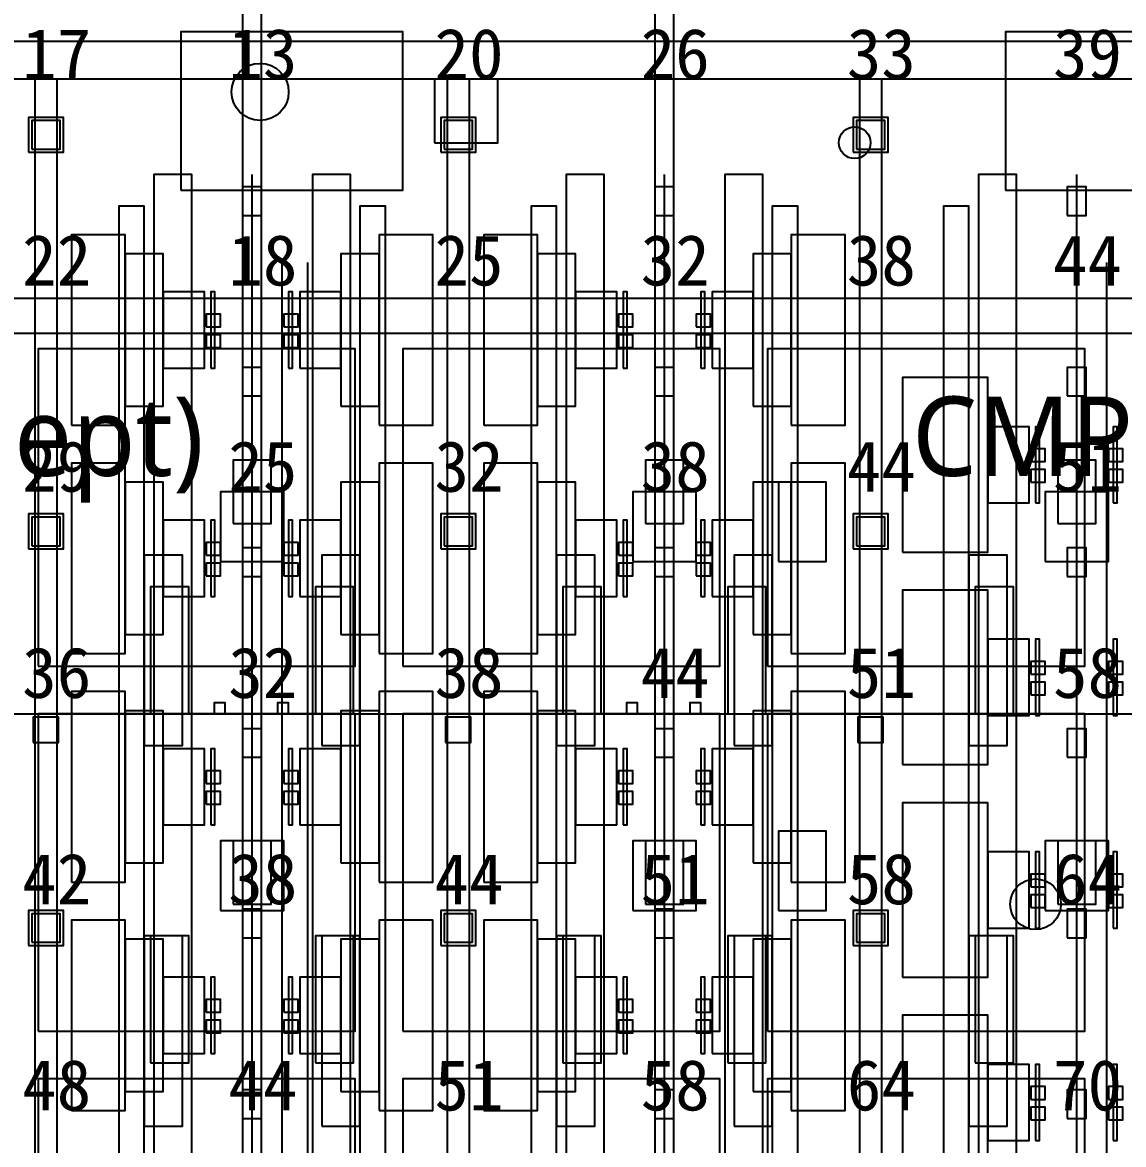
# Model space of a CAD drawing. Header units: metres. Extents: x -1640 to 1560, y -268 to 2338.
# Drawn here: x 171.01 to 205.72, y 1430.42 to 1465.79 of the extents above; entities that cross this region are included whole.
import ezdxf

# ---------------------------------------------------------------- set-up
doc = ezdxf.new("R2010")
doc.units = ezdxf.units.M
for name, color, linetype in [('1F_CHL', 4, 'Continuous'), ('1F_EHS_EXIT_DOOR_CONCEPT', 3, 'Continuous'), ('1F_EHS_EXTINGUISHER_HYDRANT_CABINET_CONCEPT', 1, 'Continuous'), ('1F_PUMP', 2, 'Continuous'), ('1F_SCR', 3, 'Continuous'), ('1F_STRUCT_COLUMN', 8, 'Continuous'), ('1F_ZONE', 3, 'Continuous'), ('2F_CSF_LATERAL_RACK_CONCEPT', 9, 'Continuous'), ('2F_EHS_EXIT_DOOR_CONCEPT', 3, 'Continuous'), ('2F_RFG', 5, 'Continuous'), ('2F_STRUCT_COLUMN', 8, 'Continuous'), ('2F_VMB', 6, 'Continuous'), ('2F_ZONE', 3, 'Continuous'), ('3F_CLEANROOM_OVERHEAD_PIPE_DUCT_CONCEPT', 9, 'Continuous'), ('3F_CMP', 5, 'Continuous'), ('3F_EHS_EGRESS_DIST_M', 2, 'Continuous'), ('3F_EHS_EXIT_DOOR_CONCEPT', 3, 'Continuous'), ('3F_EHS_SAFETY_SHOWER_EYEWASH_CONCEPT', 3, 'Continuous'), ('3F_ETCH', 2, 'Continuous'), ('3F_FOUP', 5, 'Continuous'), ('3F_OHT', 9, 'Continuous'), ('3F_OHTV', 1, 'Continuous'), ('3F_STRUCT_COLUMN', 8, 'Continuous'), ('3F_TBAR', 6, 'Continuous'), ('3F_TEXT', 7, 'Continuous'), ('3F_ZONE', 3, 'Continuous'), ('4F_FFU', 1, 'Continuous'), ('4F_STRUCT_PLENUM_TRUSS_CONCEPT', 9, 'Continuous'), ('4F_ZONE', 3, 'Continuous'), ('5F_CHL', 4, 'Continuous'), ('5F_EHS_EXIT_DOOR_CONCEPT', 3, 'Continuous'), ('5F_EHS_EXTINGUISHER_HYDRANT_CABINET_CONCEPT', 1, 'Continuous'), ('5F_PUMP', 2, 'Continuous'), ('5F_SCR', 3, 'Continuous'), ('5F_STRUCT_COLUMN', 8, 'Continuous'), ('5F_ZONE', 3, 'Continuous'), ('6F_CSF_LATERAL_RACK_CONCEPT', 9, 'Continuous'), ('6F_EHS_EXIT_DOOR_CONCEPT', 3, 'Continuous'), ('6F_RFG', 5, 'Continuous'), ('6F_STRUCT_COLUMN', 8, 'Continuous'), ('6F_VMB', 6, 'Continuous'), ('6F_ZONE', 3, 'Continuous'), ('7F_CLEANROOM_OVERHEAD_PIPE_DUCT_CONCEPT', 9, 'Continuous'), ('7F_CMP', 5, 'Continuous'), ('7F_EHS_EGRESS_DIST_M', 2, 'Continuous'), ('7F_EHS_EXIT_DOOR_CONCEPT', 3, 'Continuous'), ('7F_EHS_SAFETY_SHOWER_EYEWASH_CONCEPT', 3, 'Continuous'), ('7F_ETCH', 2, 'Continuous'), ('7F_FOUP', 5, 'Continuous'), ('7F_OHT', 9, 'Continuous'), ('7F_OHTV', 1, 'Continuous'), ('7F_STRUCT_COLUMN', 8, 'Continuous'), ('7F_TBAR', 6, 'Continuous'), ('7F_TEXT', 7, 'Continuous'), ('7F_ZONE', 3, 'Continuous'), ('8F_FFU', 1, 'Continuous'), ('8F_STRUCT_PLENUM_TRUSS_CONCEPT', 9, 'Continuous'), ('8F_ZONE', 3, 'Continuous'), ('EHS_GAS_SUPPLY', 3, 'Continuous'), ('EHS_PROCESS_EXHAUST', 1, 'Continuous'), ('EHS_TREATED_EXHAUST', 30, 'Continuous'), ('RF_RSC', 4, 'Continuous'), ('RF_STACK', 2, 'Continuous'), ('UTIL_EXH.VOC_CONCEPT', 6, 'Continuous'), ('UTIL_GAS.SPEC_CONCEPT', 3, 'Continuous'), ('UTIL_PCW.R_CONCEPT', 1, 'Continuous'), ('UTIL_PCW.S_CONCEPT', 6, 'Continuous'), ('UTIL_UPW.R_CONCEPT', 2, 'Continuous'), ('UTIL_UPW.S_CONCEPT', 1, 'Continuous')]:
    doc.layers.add(name, color=color, linetype=linetype)
doc.styles.add('KO', font='malgun.ttf')

msp = doc.modelspace()

# ---------------------------------------------------------------- linework, layer by layer
at = {"layer": '1F_CHL'}
for points in [[(194.85, 1448.8), (196.35, 1448.8), (196.35, 1451.3), (194.85, 1451.3)], [(194.85, 1437.8), (196.35, 1437.8), (196.35, 1440.3), (194.85, 1440.3)]]:
    msp.add_lwpolyline(points, close=True, dxfattribs=at)
at = {"layer": '1F_EHS_EXIT_DOOR_CONCEPT'}
msp.add_circle((178.5, 1463.6), 0.9, dxfattribs=at)
at = {"layer": '1F_EHS_EXTINGUISHER_HYDRANT_CABINET_CONCEPT'}
msp.add_circle((197.25, 1462), 0.5, dxfattribs=at)
at = {"layer": '1F_PUMP'}
for points in [[(175.05, 1444), (176.25, 1444), (176.25, 1448), (175.05, 1448)], [(180.25, 1444), (181.45, 1444), (181.45, 1448), (180.25, 1448)], [(188.05, 1444), (189.25, 1444), (189.25, 1448), (188.05, 1448)], [(193.25, 1444), (194.45, 1444), (194.45, 1448), (193.25, 1448)], [(201.05, 1444), (202.25, 1444), (202.25, 1448), (201.05, 1448)], [(175.05, 1433), (176.25, 1433), (176.25, 1437), (175.05, 1437)], [(180.25, 1433), (181.45, 1433), (181.45, 1437), (180.25, 1437)], [(188.05, 1433), (189.25, 1433), (189.25, 1437), (188.05, 1437)], [(193.25, 1433), (194.45, 1433), (194.45, 1437), (193.25, 1437)], [(201.05, 1433), (202.25, 1433), (202.25, 1437), (201.05, 1437)]]:
    msp.add_lwpolyline(points, close=True, dxfattribs=at)
at = {"layer": '1F_SCR'}
for points in [[(177.25, 1448.8), (179.25, 1448.8), (179.25, 1451), (177.25, 1451)], [(190.25, 1448.8), (192.25, 1448.8), (192.25, 1451), (190.25, 1451)], [(203.25, 1448.8), (205.25, 1448.8), (205.25, 1451), (203.25, 1451)], [(177.25, 1437.8), (179.25, 1437.8), (179.25, 1440), (177.25, 1440)], [(190.25, 1437.8), (192.25, 1437.8), (192.25, 1440), (190.25, 1440)], [(203.25, 1437.8), (205.25, 1437.8), (205.25, 1440), (203.25, 1440)]]:
    msp.add_lwpolyline(points, close=True, dxfattribs=at)
at = {"layer": '1F_STRUCT_COLUMN'}
for points in [[(171.2, 1461.7), (172.3, 1461.7), (172.3, 1462.8), (171.2, 1462.8)], [(184.2, 1461.7), (185.3, 1461.7), (185.3, 1462.8), (184.2, 1462.8)], [(197.2, 1461.7), (198.3, 1461.7), (198.3, 1462.8), (197.2, 1462.8)], [(171.2, 1449.2), (172.3, 1449.2), (172.3, 1450.3), (171.2, 1450.3)], [(184.2, 1449.2), (185.3, 1449.2), (185.3, 1450.3), (184.2, 1450.3)], [(197.2, 1449.2), (198.3, 1449.2), (198.3, 1450.3), (197.2, 1450.3)], [(171.2, 1436.7), (172.3, 1436.7), (172.3, 1437.8), (171.2, 1437.8)], [(184.2, 1436.7), (185.3, 1436.7), (185.3, 1437.8), (184.2, 1437.8)], [(197.2, 1436.7), (198.3, 1436.7), (198.3, 1437.8), (197.2, 1437.8)]]:
    msp.add_lwpolyline(points, close=True, dxfattribs=at)
at = {"layer": '1F_ZONE'}
msp.add_lwpolyline([(20.5, 1306), (297, 1306), (297, 1464), (20.5, 1464)], close=True, dxfattribs=at)
at = {"layer": '2F_CSF_LATERAL_RACK_CONCEPT'}
for points in [[(174.05, 1310), (174.85, 1310), (174.85, 1460), (174.05, 1460)], [(181.65, 1310), (182.45, 1310), (182.45, 1460), (181.65, 1460)], [(187.05, 1310), (187.85, 1310), (187.85, 1460), (187.05, 1460)], [(194.65, 1310), (195.45, 1310), (195.45, 1460), (194.65, 1460)], [(200.05, 1310), (200.85, 1310), (200.85, 1460), (200.05, 1460)]]:
    msp.add_lwpolyline(points, close=True, dxfattribs=at)
at = {"layer": '2F_EHS_EXIT_DOOR_CONCEPT'}
msp.add_circle((178.5, 1463.6), 0.9, dxfattribs=at)
at = {"layer": '2F_RFG'}
for points in [[(174.85, 1443), (176.05, 1443), (176.05, 1449), (174.85, 1449)], [(180.45, 1443), (181.65, 1443), (181.65, 1449), (180.45, 1449)], [(187.85, 1443), (189.05, 1443), (189.05, 1449), (187.85, 1449)], [(193.45, 1443), (194.65, 1443), (194.65, 1449), (193.45, 1449)], [(200.85, 1443), (202.05, 1443), (202.05, 1449), (200.85, 1449)], [(174.85, 1431), (176.05, 1431), (176.05, 1437), (174.85, 1437)], [(180.45, 1431), (181.65, 1431), (181.65, 1437), (180.45, 1437)], [(187.85, 1431), (189.05, 1431), (189.05, 1437), (187.85, 1437)], [(193.45, 1431), (194.65, 1431), (194.65, 1437), (193.45, 1437)], [(200.85, 1431), (202.05, 1431), (202.05, 1437), (200.85, 1437)]]:
    msp.add_lwpolyline(points, close=True, dxfattribs=at)
at = {"layer": '2F_STRUCT_COLUMN'}
for points in [[(171.3, 1461.8), (172.2, 1461.8), (172.2, 1462.7), (171.3, 1462.7)], [(184.3, 1461.8), (185.2, 1461.8), (185.2, 1462.7), (184.3, 1462.7)], [(197.3, 1461.8), (198.2, 1461.8), (198.2, 1462.7), (197.3, 1462.7)], [(171.3, 1449.3), (172.2, 1449.3), (172.2, 1450.2), (171.3, 1450.2)], [(184.3, 1449.3), (185.2, 1449.3), (185.2, 1450.2), (184.3, 1450.2)], [(197.3, 1449.3), (198.2, 1449.3), (198.2, 1450.2), (197.3, 1450.2)], [(171.3, 1436.8), (172.2, 1436.8), (172.2, 1437.7), (171.3, 1437.7)], [(184.3, 1436.8), (185.2, 1436.8), (185.2, 1437.7), (184.3, 1437.7)], [(197.3, 1436.8), (198.2, 1436.8), (198.2, 1437.7), (197.3, 1437.7)]]:
    msp.add_lwpolyline(points, close=True, dxfattribs=at)
at = {"layer": '2F_VMB'}
for points in [[(177.65, 1450), (178.85, 1450), (178.85, 1452), (177.65, 1452)], [(190.65, 1450), (191.85, 1450), (191.85, 1452), (190.65, 1452)], [(203.65, 1450), (204.85, 1450), (204.85, 1452), (203.65, 1452)], [(177.65, 1438), (178.85, 1438), (178.85, 1440), (177.65, 1440)], [(190.65, 1438), (191.85, 1438), (191.85, 1440), (190.65, 1440)], [(203.65, 1438), (204.85, 1438), (204.85, 1440), (203.65, 1440)]]:
    msp.add_lwpolyline(points, close=True, dxfattribs=at)
at = {"layer": '2F_ZONE'}
msp.add_lwpolyline([(20.5, 1306), (297, 1306), (297, 1464), (20.5, 1464)], close=True, dxfattribs=at)
at = {"layer": '3F_CLEANROOM_OVERHEAD_PIPE_DUCT_CONCEPT'}
for points in [[(175.15, 1309), (176.35, 1309), (176.35, 1461), (175.15, 1461)], [(180.15, 1309), (181.35, 1309), (181.35, 1461), (180.15, 1461)], [(188.15, 1309), (189.35, 1309), (189.35, 1461), (188.15, 1461)], [(193.15, 1309), (194.35, 1309), (194.35, 1461), (193.15, 1461)], [(201.15, 1309), (202.35, 1309), (202.35, 1461), (201.15, 1461)]]:
    msp.add_lwpolyline(points, close=True, dxfattribs=at)
at = {"layer": '3F_CMP'}
for points in [[(198.75, 1449.1), (201.45, 1449.1), (201.45, 1454.6), (198.75, 1454.6)], [(201.45, 1450.65), (202.75, 1450.65), (202.75, 1453.05), (201.45, 1453.05)], [(198.75, 1442.4), (201.45, 1442.4), (201.45, 1447.9), (198.75, 1447.9)], [(201.45, 1443.95), (202.75, 1443.95), (202.75, 1446.35), (201.45, 1446.35)], [(198.75, 1435.7), (201.45, 1435.7), (201.45, 1441.2), (198.75, 1441.2)], [(201.45, 1437.25), (202.75, 1437.25), (202.75, 1439.65), (201.45, 1439.65)], [(198.75, 1429), (201.45, 1429), (201.45, 1434.5), (198.75, 1434.5)], [(201.45, 1430.55), (202.75, 1430.55), (202.75, 1432.95), (201.45, 1432.95)]]:
    msp.add_lwpolyline(points, close=True, dxfattribs=at)
at = {"layer": '3F_EHS_EXIT_DOOR_CONCEPT'}
msp.add_circle((178.5, 1463.6), 0.9, dxfattribs=at)
at = {"layer": '3F_EHS_SAFETY_SHOWER_EYEWASH_CONCEPT'}
msp.add_circle((202.95, 1438), 0.8, dxfattribs=at)
at = {"layer": '3F_ETCH'}
for points in [[(172.55, 1453.1), (174.25, 1453.1), (174.25, 1459.1), (172.55, 1459.1)], [(182.25, 1453.1), (183.95, 1453.1), (183.95, 1459.1), (182.25, 1459.1)], [(185.55, 1453.1), (187.25, 1453.1), (187.25, 1459.1), (185.55, 1459.1)], [(195.25, 1453.1), (196.95, 1453.1), (196.95, 1459.1), (195.25, 1459.1)], [(174.25, 1453.7), (175.45, 1453.7), (175.45, 1458.5), (174.25, 1458.5)], [(181.05, 1453.7), (182.25, 1453.7), (182.25, 1458.5), (181.05, 1458.5)], [(187.25, 1453.7), (188.45, 1453.7), (188.45, 1458.5), (187.25, 1458.5)], [(194.05, 1453.7), (195.25, 1453.7), (195.25, 1458.5), (194.05, 1458.5)], [(175.45, 1454.9), (176.75, 1454.9), (176.75, 1457.3), (175.45, 1457.3)], [(179.75, 1454.9), (181.05, 1454.9), (181.05, 1457.3), (179.75, 1457.3)], [(188.45, 1454.9), (189.75, 1454.9), (189.75, 1457.3), (188.45, 1457.3)], [(192.75, 1454.9), (194.05, 1454.9), (194.05, 1457.3), (192.75, 1457.3)], [(172.55, 1445.9), (174.25, 1445.9), (174.25, 1451.9), (172.55, 1451.9)], [(182.25, 1445.9), (183.95, 1445.9), (183.95, 1451.9), (182.25, 1451.9)], [(185.55, 1445.9), (187.25, 1445.9), (187.25, 1451.9), (185.55, 1451.9)], [(195.25, 1445.9), (196.95, 1445.9), (196.95, 1451.9), (195.25, 1451.9)], [(174.25, 1446.5), (175.45, 1446.5), (175.45, 1451.3), (174.25, 1451.3)], [(181.05, 1446.5), (182.25, 1446.5), (182.25, 1451.3), (181.05, 1451.3)], [(187.25, 1446.5), (188.45, 1446.5), (188.45, 1451.3), (187.25, 1451.3)], [(194.05, 1446.5), (195.25, 1446.5), (195.25, 1451.3), (194.05, 1451.3)], [(175.45, 1447.7), (176.75, 1447.7), (176.75, 1450.1), (175.45, 1450.1)], [(179.75, 1447.7), (181.05, 1447.7), (181.05, 1450.1), (179.75, 1450.1)], [(188.45, 1447.7), (189.75, 1447.7), (189.75, 1450.1), (188.45, 1450.1)], [(192.75, 1447.7), (194.05, 1447.7), (194.05, 1450.1), (192.75, 1450.1)], [(172.55, 1438.7), (174.25, 1438.7), (174.25, 1444.7), (172.55, 1444.7)], [(182.25, 1438.7), (183.95, 1438.7), (183.95, 1444.7), (182.25, 1444.7)], [(185.55, 1438.7), (187.25, 1438.7), (187.25, 1444.7), (185.55, 1444.7)], [(195.25, 1438.7), (196.95, 1438.7), (196.95, 1444.7), (195.25, 1444.7)], [(174.25, 1439.3), (175.45, 1439.3), (175.45, 1444.1), (174.25, 1444.1)], [(181.05, 1439.3), (182.25, 1439.3), (182.25, 1444.1), (181.05, 1444.1)], [(187.25, 1439.3), (188.45, 1439.3), (188.45, 1444.1), (187.25, 1444.1)], [(194.05, 1439.3), (195.25, 1439.3), (195.25, 1444.1), (194.05, 1444.1)], [(175.45, 1440.5), (176.75, 1440.5), (176.75, 1442.9), (175.45, 1442.9)], [(179.75, 1440.5), (181.05, 1440.5), (181.05, 1442.9), (179.75, 1442.9)], [(188.45, 1440.5), (189.75, 1440.5), (189.75, 1442.9), (188.45, 1442.9)], [(192.75, 1440.5), (194.05, 1440.5), (194.05, 1442.9), (192.75, 1442.9)], [(172.55, 1431.5), (174.25, 1431.5), (174.25, 1437.5), (172.55, 1437.5)], [(182.25, 1431.5), (183.95, 1431.5), (183.95, 1437.5), (182.25, 1437.5)], [(185.55, 1431.5), (187.25, 1431.5), (187.25, 1437.5), (185.55, 1437.5)], [(195.25, 1431.5), (196.95, 1431.5), (196.95, 1437.5), (195.25, 1437.5)], [(174.25, 1432.1), (175.45, 1432.1), (175.45, 1436.9), (174.25, 1436.9)], [(181.05, 1432.1), (182.25, 1432.1), (182.25, 1436.9), (181.05, 1436.9)], [(187.25, 1432.1), (188.45, 1432.1), (188.45, 1436.9), (187.25, 1436.9)], [(194.05, 1432.1), (195.25, 1432.1), (195.25, 1436.9), (194.05, 1436.9)], [(175.45, 1433.3), (176.75, 1433.3), (176.75, 1435.7), (175.45, 1435.7)], [(179.75, 1433.3), (181.05, 1433.3), (181.05, 1435.7), (179.75, 1435.7)], [(188.45, 1433.3), (189.75, 1433.3), (189.75, 1435.7), (188.45, 1435.7)], [(192.75, 1433.3), (194.05, 1433.3), (194.05, 1435.7), (192.75, 1435.7)]]:
    msp.add_lwpolyline(points, close=True, dxfattribs=at)
at = {"layer": '3F_FOUP'}
for points in [[(176.8, 1456.2), (177.25, 1456.2), (177.25, 1456.6), (176.8, 1456.6)], [(179.25, 1456.2), (179.7, 1456.2), (179.7, 1456.6), (179.25, 1456.6)], [(189.8, 1456.2), (190.25, 1456.2), (190.25, 1456.6), (189.8, 1456.6)], [(192.25, 1456.2), (192.7, 1456.2), (192.7, 1456.6), (192.25, 1456.6)], [(176.8, 1455.55), (177.25, 1455.55), (177.25, 1455.95), (176.8, 1455.95)], [(179.25, 1455.55), (179.7, 1455.55), (179.7, 1455.95), (179.25, 1455.95)], [(189.8, 1455.55), (190.25, 1455.55), (190.25, 1455.95), (189.8, 1455.95)], [(192.25, 1455.55), (192.7, 1455.55), (192.7, 1455.95), (192.25, 1455.95)], [(202.8, 1451.95), (203.25, 1451.95), (203.25, 1452.35), (202.8, 1452.35)], [(205.25, 1451.95), (205.7, 1451.95), (205.7, 1452.35), (205.25, 1452.35)], [(202.8, 1451.3), (203.25, 1451.3), (203.25, 1451.7), (202.8, 1451.7)], [(205.25, 1451.3), (205.7, 1451.3), (205.7, 1451.7), (205.25, 1451.7)], [(176.8, 1449), (177.25, 1449), (177.25, 1449.4), (176.8, 1449.4)], [(179.25, 1449), (179.7, 1449), (179.7, 1449.4), (179.25, 1449.4)], [(189.8, 1449), (190.25, 1449), (190.25, 1449.4), (189.8, 1449.4)], [(192.25, 1449), (192.7, 1449), (192.7, 1449.4), (192.25, 1449.4)], [(176.8, 1448.35), (177.25, 1448.35), (177.25, 1448.75), (176.8, 1448.75)], [(179.25, 1448.35), (179.7, 1448.35), (179.7, 1448.75), (179.25, 1448.75)], [(189.8, 1448.35), (190.25, 1448.35), (190.25, 1448.75), (189.8, 1448.75)], [(192.25, 1448.35), (192.7, 1448.35), (192.7, 1448.75), (192.25, 1448.75)], [(202.8, 1445.25), (203.25, 1445.25), (203.25, 1445.65), (202.8, 1445.65)], [(205.25, 1445.25), (205.7, 1445.25), (205.7, 1445.65), (205.25, 1445.65)], [(202.8, 1444.6), (203.25, 1444.6), (203.25, 1445), (202.8, 1445)], [(205.25, 1444.6), (205.7, 1444.6), (205.7, 1445), (205.25, 1445)], [(176.8, 1441.8), (177.25, 1441.8), (177.25, 1442.2), (176.8, 1442.2)], [(179.25, 1441.8), (179.7, 1441.8), (179.7, 1442.2), (179.25, 1442.2)], [(189.8, 1441.8), (190.25, 1441.8), (190.25, 1442.2), (189.8, 1442.2)], [(192.25, 1441.8), (192.7, 1441.8), (192.7, 1442.2), (192.25, 1442.2)], [(176.8, 1441.15), (177.25, 1441.15), (177.25, 1441.55), (176.8, 1441.55)], [(179.25, 1441.15), (179.7, 1441.15), (179.7, 1441.55), (179.25, 1441.55)], [(189.8, 1441.15), (190.25, 1441.15), (190.25, 1441.55), (189.8, 1441.55)], [(192.25, 1441.15), (192.7, 1441.15), (192.7, 1441.55), (192.25, 1441.55)], [(202.8, 1438.55), (203.25, 1438.55), (203.25, 1438.95), (202.8, 1438.95)], [(205.25, 1438.55), (205.7, 1438.55), (205.7, 1438.95), (205.25, 1438.95)], [(202.8, 1437.9), (203.25, 1437.9), (203.25, 1438.3), (202.8, 1438.3)], [(205.25, 1437.9), (205.7, 1437.9), (205.7, 1438.3), (205.25, 1438.3)], [(176.8, 1434.6), (177.25, 1434.6), (177.25, 1435), (176.8, 1435)], [(179.25, 1434.6), (179.7, 1434.6), (179.7, 1435), (179.25, 1435)], [(189.8, 1434.6), (190.25, 1434.6), (190.25, 1435), (189.8, 1435)], [(192.25, 1434.6), (192.7, 1434.6), (192.7, 1435), (192.25, 1435)], [(176.8, 1433.95), (177.25, 1433.95), (177.25, 1434.35), (176.8, 1434.35)], [(179.25, 1433.95), (179.7, 1433.95), (179.7, 1434.35), (179.25, 1434.35)], [(189.8, 1433.95), (190.25, 1433.95), (190.25, 1434.35), (189.8, 1434.35)], [(192.25, 1433.95), (192.7, 1433.95), (192.7, 1434.35), (192.25, 1434.35)], [(202.8, 1431.85), (203.25, 1431.85), (203.25, 1432.25), (202.8, 1432.25)], [(205.25, 1431.85), (205.7, 1431.85), (205.7, 1432.25), (205.25, 1432.25)], [(202.8, 1431.2), (203.25, 1431.2), (203.25, 1431.6), (202.8, 1431.6)], [(205.25, 1431.2), (205.7, 1431.2), (205.7, 1431.6), (205.25, 1431.6)]]:
    msp.add_lwpolyline(points, close=True, dxfattribs=at)
at = {"layer": '3F_OHT'}
for p, q in [((178.25, 1389), (178.25, 1461)), ((191.25, 1389), (191.25, 1461)), ((204.25, 1389), (204.25, 1461))]:
    msp.add_line(p, q, dxfattribs=at)
at = {"layer": '3F_OHTV'}
for points in [[(177.95, 1459.71), (178.55, 1459.71), (178.55, 1460.61), (177.95, 1460.61)], [(190.95, 1459.71), (191.55, 1459.71), (191.55, 1460.61), (190.95, 1460.61)], [(203.95, 1459.71), (204.55, 1459.71), (204.55, 1460.61), (203.95, 1460.61)], [(177.95, 1454.02), (178.55, 1454.02), (178.55, 1454.92), (177.95, 1454.92)], [(190.95, 1454.02), (191.55, 1454.02), (191.55, 1454.92), (190.95, 1454.92)], [(203.95, 1454.02), (204.55, 1454.02), (204.55, 1454.92), (203.95, 1454.92)], [(177.95, 1448.33), (178.55, 1448.33), (178.55, 1449.23), (177.95, 1449.23)], [(190.95, 1448.33), (191.55, 1448.33), (191.55, 1449.23), (190.95, 1449.23)], [(203.95, 1448.33), (204.55, 1448.33), (204.55, 1449.23), (203.95, 1449.23)], [(177.95, 1442.63), (178.55, 1442.63), (178.55, 1443.53), (177.95, 1443.53)], [(190.95, 1442.63), (191.55, 1442.63), (191.55, 1443.53), (190.95, 1443.53)], [(203.95, 1442.63), (204.55, 1442.63), (204.55, 1443.53), (203.95, 1443.53)], [(177.95, 1436.94), (178.55, 1436.94), (178.55, 1437.84), (177.95, 1437.84)], [(190.95, 1436.94), (191.55, 1436.94), (191.55, 1437.84), (190.95, 1437.84)], [(203.95, 1436.94), (204.55, 1436.94), (204.55, 1437.84), (203.95, 1437.84)], [(177.95, 1431.25), (178.55, 1431.25), (178.55, 1432.15), (177.95, 1432.15)], [(190.95, 1431.25), (191.55, 1431.25), (191.55, 1432.15), (190.95, 1432.15)], [(203.95, 1431.25), (204.55, 1431.25), (204.55, 1432.15), (203.95, 1432.15)]]:
    msp.add_lwpolyline(points, close=True, dxfattribs=at)
at = {"layer": '3F_STRUCT_COLUMN'}
for points in [[(171.35, 1443.1), (172.15, 1443.1), (172.15, 1443.9), (171.35, 1443.9)], [(184.35, 1443.1), (185.15, 1443.1), (185.15, 1443.9), (184.35, 1443.9)], [(197.35, 1443.1), (198.15, 1443.1), (198.15, 1443.9), (197.35, 1443.9)]]:
    msp.add_lwpolyline(points, close=True, dxfattribs=at)
at = {"layer": '3F_TBAR'}
for points in [[(176.95, 1454.9), (177.07, 1454.9), (177.07, 1457.3), (176.95, 1457.3)], [(179.4, 1454.9), (179.52, 1454.9), (179.52, 1457.3), (179.4, 1457.3)], [(189.95, 1454.9), (190.07, 1454.9), (190.07, 1457.3), (189.95, 1457.3)], [(192.4, 1454.9), (192.52, 1454.9), (192.52, 1457.3), (192.4, 1457.3)], [(202.95, 1450.65), (203.07, 1450.65), (203.07, 1453.05), (202.95, 1453.05)], [(205.4, 1450.65), (205.52, 1450.65), (205.52, 1453.05), (205.4, 1453.05)], [(176.95, 1447.7), (177.07, 1447.7), (177.07, 1450.1), (176.95, 1450.1)], [(179.4, 1447.7), (179.52, 1447.7), (179.52, 1450.1), (179.4, 1450.1)], [(189.95, 1447.7), (190.07, 1447.7), (190.07, 1450.1), (189.95, 1450.1)], [(192.4, 1447.7), (192.52, 1447.7), (192.52, 1450.1), (192.4, 1450.1)], [(202.95, 1443.95), (203.07, 1443.95), (203.07, 1446.35), (202.95, 1446.35)], [(205.4, 1443.95), (205.52, 1443.95), (205.52, 1446.35), (205.4, 1446.35)], [(176.95, 1440.5), (177.07, 1440.5), (177.07, 1442.9), (176.95, 1442.9)], [(179.4, 1440.5), (179.52, 1440.5), (179.52, 1442.9), (179.4, 1442.9)], [(189.95, 1440.5), (190.07, 1440.5), (190.07, 1442.9), (189.95, 1442.9)], [(192.4, 1440.5), (192.52, 1440.5), (192.52, 1442.9), (192.4, 1442.9)], [(202.95, 1437.25), (203.07, 1437.25), (203.07, 1439.65), (202.95, 1439.65)], [(205.4, 1437.25), (205.52, 1437.25), (205.52, 1439.65), (205.4, 1439.65)], [(176.95, 1433.3), (177.07, 1433.3), (177.07, 1435.7), (176.95, 1435.7)], [(179.4, 1433.3), (179.52, 1433.3), (179.52, 1435.7), (179.4, 1435.7)], [(189.95, 1433.3), (190.07, 1433.3), (190.07, 1435.7), (189.95, 1435.7)], [(192.4, 1433.3), (192.52, 1433.3), (192.52, 1435.7), (192.4, 1435.7)], [(202.95, 1430.55), (203.07, 1430.55), (203.07, 1432.95), (202.95, 1432.95)], [(205.4, 1430.55), (205.52, 1430.55), (205.52, 1432.95), (205.4, 1432.95)]]:
    msp.add_lwpolyline(points, close=True, dxfattribs=at)
at = {"layer": '3F_ZONE'}
msp.add_lwpolyline([(20.5, 1306), (297, 1306), (297, 1464), (20.5, 1464)], close=True, dxfattribs=at)
at = {"layer": '4F_FFU'}
for points in [[(171.5, 1445.5), (181.5, 1445.5), (181.5, 1455.5), (171.5, 1455.5)], [(183, 1445.5), (193, 1445.5), (193, 1455.5), (183, 1455.5)], [(194.5, 1445.5), (204.5, 1445.5), (204.5, 1455.5), (194.5, 1455.5)], [(171.5, 1434), (181.5, 1434), (181.5, 1444), (171.5, 1444)], [(183, 1434), (193, 1434), (193, 1444), (183, 1444)], [(194.5, 1434), (204.5, 1434), (204.5, 1444), (194.5, 1444)], [(171.5, 1422.5), (181.5, 1422.5), (181.5, 1432.5), (171.5, 1432.5)], [(183, 1422.5), (193, 1422.5), (193, 1432.5), (183, 1432.5)], [(194.5, 1422.5), (204.5, 1422.5), (204.5, 1432.5), (194.5, 1432.5)]]:
    msp.add_lwpolyline(points, close=True, dxfattribs=at)
at = {"layer": '4F_STRUCT_PLENUM_TRUSS_CONCEPT'}
for points in [[(171.4, 1306), (172.1, 1306), (172.1, 1464), (171.4, 1464)], [(184.4, 1306), (185.1, 1306), (185.1, 1464), (184.4, 1464)], [(197.4, 1306), (198.1, 1306), (198.1, 1464), (197.4, 1464)]]:
    msp.add_lwpolyline(points, close=True, dxfattribs=at)
at = {"layer": '4F_ZONE'}
msp.add_lwpolyline([(20.5, 1306), (297, 1306), (297, 1464), (20.5, 1464)], close=True, dxfattribs=at)
at = {"layer": '5F_CHL'}
for points in [[(194.85, 1448.8), (196.35, 1448.8), (196.35, 1451.3), (194.85, 1451.3)], [(194.85, 1437.8), (196.35, 1437.8), (196.35, 1440.3), (194.85, 1440.3)]]:
    msp.add_lwpolyline(points, close=True, dxfattribs=at)
at = {"layer": '5F_EHS_EXIT_DOOR_CONCEPT'}
msp.add_circle((178.5, 1463.6), 0.9, dxfattribs=at)
at = {"layer": '5F_EHS_EXTINGUISHER_HYDRANT_CABINET_CONCEPT'}
msp.add_circle((197.25, 1462), 0.5, dxfattribs=at)
at = {"layer": '5F_PUMP'}
for points in [[(175.05, 1444), (176.25, 1444), (176.25, 1448), (175.05, 1448)], [(180.25, 1444), (181.45, 1444), (181.45, 1448), (180.25, 1448)], [(188.05, 1444), (189.25, 1444), (189.25, 1448), (188.05, 1448)], [(193.25, 1444), (194.45, 1444), (194.45, 1448), (193.25, 1448)], [(201.05, 1444), (202.25, 1444), (202.25, 1448), (201.05, 1448)], [(175.05, 1433), (176.25, 1433), (176.25, 1437), (175.05, 1437)], [(180.25, 1433), (181.45, 1433), (181.45, 1437), (180.25, 1437)], [(188.05, 1433), (189.25, 1433), (189.25, 1437), (188.05, 1437)], [(193.25, 1433), (194.45, 1433), (194.45, 1437), (193.25, 1437)], [(201.05, 1433), (202.25, 1433), (202.25, 1437), (201.05, 1437)]]:
    msp.add_lwpolyline(points, close=True, dxfattribs=at)
at = {"layer": '5F_SCR'}
for points in [[(177.25, 1448.8), (179.25, 1448.8), (179.25, 1451), (177.25, 1451)], [(190.25, 1448.8), (192.25, 1448.8), (192.25, 1451), (190.25, 1451)], [(203.25, 1448.8), (205.25, 1448.8), (205.25, 1451), (203.25, 1451)], [(177.25, 1437.8), (179.25, 1437.8), (179.25, 1440), (177.25, 1440)], [(190.25, 1437.8), (192.25, 1437.8), (192.25, 1440), (190.25, 1440)], [(203.25, 1437.8), (205.25, 1437.8), (205.25, 1440), (203.25, 1440)]]:
    msp.add_lwpolyline(points, close=True, dxfattribs=at)
at = {"layer": '5F_STRUCT_COLUMN'}
for points in [[(171.2, 1461.7), (172.3, 1461.7), (172.3, 1462.8), (171.2, 1462.8)], [(184.2, 1461.7), (185.3, 1461.7), (185.3, 1462.8), (184.2, 1462.8)], [(197.2, 1461.7), (198.3, 1461.7), (198.3, 1462.8), (197.2, 1462.8)], [(171.2, 1449.2), (172.3, 1449.2), (172.3, 1450.3), (171.2, 1450.3)], [(184.2, 1449.2), (185.3, 1449.2), (185.3, 1450.3), (184.2, 1450.3)], [(197.2, 1449.2), (198.3, 1449.2), (198.3, 1450.3), (197.2, 1450.3)], [(171.2, 1436.7), (172.3, 1436.7), (172.3, 1437.8), (171.2, 1437.8)], [(184.2, 1436.7), (185.3, 1436.7), (185.3, 1437.8), (184.2, 1437.8)], [(197.2, 1436.7), (198.3, 1436.7), (198.3, 1437.8), (197.2, 1437.8)]]:
    msp.add_lwpolyline(points, close=True, dxfattribs=at)
at = {"layer": '5F_ZONE'}
msp.add_lwpolyline([(20.5, 1306), (297, 1306), (297, 1464), (20.5, 1464)], close=True, dxfattribs=at)
at = {"layer": '6F_CSF_LATERAL_RACK_CONCEPT'}
for points in [[(174.05, 1310), (174.85, 1310), (174.85, 1460), (174.05, 1460)], [(181.65, 1310), (182.45, 1310), (182.45, 1460), (181.65, 1460)], [(187.05, 1310), (187.85, 1310), (187.85, 1460), (187.05, 1460)], [(194.65, 1310), (195.45, 1310), (195.45, 1460), (194.65, 1460)], [(200.05, 1310), (200.85, 1310), (200.85, 1460), (200.05, 1460)]]:
    msp.add_lwpolyline(points, close=True, dxfattribs=at)
at = {"layer": '6F_EHS_EXIT_DOOR_CONCEPT'}
msp.add_circle((178.5, 1463.6), 0.9, dxfattribs=at)
at = {"layer": '6F_RFG'}
for points in [[(174.85, 1443), (176.05, 1443), (176.05, 1449), (174.85, 1449)], [(180.45, 1443), (181.65, 1443), (181.65, 1449), (180.45, 1449)], [(187.85, 1443), (189.05, 1443), (189.05, 1449), (187.85, 1449)], [(193.45, 1443), (194.65, 1443), (194.65, 1449), (193.45, 1449)], [(200.85, 1443), (202.05, 1443), (202.05, 1449), (200.85, 1449)], [(174.85, 1431), (176.05, 1431), (176.05, 1437), (174.85, 1437)], [(180.45, 1431), (181.65, 1431), (181.65, 1437), (180.45, 1437)], [(187.85, 1431), (189.05, 1431), (189.05, 1437), (187.85, 1437)], [(193.45, 1431), (194.65, 1431), (194.65, 1437), (193.45, 1437)], [(200.85, 1431), (202.05, 1431), (202.05, 1437), (200.85, 1437)]]:
    msp.add_lwpolyline(points, close=True, dxfattribs=at)
at = {"layer": '6F_STRUCT_COLUMN'}
for points in [[(171.3, 1461.8), (172.2, 1461.8), (172.2, 1462.7), (171.3, 1462.7)], [(184.3, 1461.8), (185.2, 1461.8), (185.2, 1462.7), (184.3, 1462.7)], [(197.3, 1461.8), (198.2, 1461.8), (198.2, 1462.7), (197.3, 1462.7)], [(171.3, 1449.3), (172.2, 1449.3), (172.2, 1450.2), (171.3, 1450.2)], [(184.3, 1449.3), (185.2, 1449.3), (185.2, 1450.2), (184.3, 1450.2)], [(197.3, 1449.3), (198.2, 1449.3), (198.2, 1450.2), (197.3, 1450.2)], [(171.3, 1436.8), (172.2, 1436.8), (172.2, 1437.7), (171.3, 1437.7)], [(184.3, 1436.8), (185.2, 1436.8), (185.2, 1437.7), (184.3, 1437.7)], [(197.3, 1436.8), (198.2, 1436.8), (198.2, 1437.7), (197.3, 1437.7)]]:
    msp.add_lwpolyline(points, close=True, dxfattribs=at)
at = {"layer": '6F_VMB'}
for points in [[(177.65, 1450), (178.85, 1450), (178.85, 1452), (177.65, 1452)], [(190.65, 1450), (191.85, 1450), (191.85, 1452), (190.65, 1452)], [(203.65, 1450), (204.85, 1450), (204.85, 1452), (203.65, 1452)], [(177.65, 1438), (178.85, 1438), (178.85, 1440), (177.65, 1440)], [(190.65, 1438), (191.85, 1438), (191.85, 1440), (190.65, 1440)], [(203.65, 1438), (204.85, 1438), (204.85, 1440), (203.65, 1440)]]:
    msp.add_lwpolyline(points, close=True, dxfattribs=at)
at = {"layer": '6F_ZONE'}
msp.add_lwpolyline([(20.5, 1306), (297, 1306), (297, 1464), (20.5, 1464)], close=True, dxfattribs=at)
at = {"layer": '7F_CLEANROOM_OVERHEAD_PIPE_DUCT_CONCEPT'}
for points in [[(175.15, 1309), (176.35, 1309), (176.35, 1461), (175.15, 1461)], [(180.15, 1309), (181.35, 1309), (181.35, 1461), (180.15, 1461)], [(188.15, 1309), (189.35, 1309), (189.35, 1461), (188.15, 1461)], [(193.15, 1309), (194.35, 1309), (194.35, 1461), (193.15, 1461)], [(201.15, 1309), (202.35, 1309), (202.35, 1461), (201.15, 1461)]]:
    msp.add_lwpolyline(points, close=True, dxfattribs=at)
at = {"layer": '7F_CMP'}
for points in [[(198.75, 1449.1), (201.45, 1449.1), (201.45, 1454.6), (198.75, 1454.6)], [(201.45, 1450.65), (202.75, 1450.65), (202.75, 1453.05), (201.45, 1453.05)], [(198.75, 1442.4), (201.45, 1442.4), (201.45, 1447.9), (198.75, 1447.9)], [(201.45, 1443.95), (202.75, 1443.95), (202.75, 1446.35), (201.45, 1446.35)], [(198.75, 1435.7), (201.45, 1435.7), (201.45, 1441.2), (198.75, 1441.2)], [(201.45, 1437.25), (202.75, 1437.25), (202.75, 1439.65), (201.45, 1439.65)], [(198.75, 1429), (201.45, 1429), (201.45, 1434.5), (198.75, 1434.5)], [(201.45, 1430.55), (202.75, 1430.55), (202.75, 1432.95), (201.45, 1432.95)]]:
    msp.add_lwpolyline(points, close=True, dxfattribs=at)
at = {"layer": '7F_EHS_EXIT_DOOR_CONCEPT'}
msp.add_circle((178.5, 1463.6), 0.9, dxfattribs=at)
at = {"layer": '7F_EHS_SAFETY_SHOWER_EYEWASH_CONCEPT'}
msp.add_circle((202.95, 1438), 0.8, dxfattribs=at)
at = {"layer": '7F_ETCH'}
for points in [[(172.55, 1453.1), (174.25, 1453.1), (174.25, 1459.1), (172.55, 1459.1)], [(182.25, 1453.1), (183.95, 1453.1), (183.95, 1459.1), (182.25, 1459.1)], [(185.55, 1453.1), (187.25, 1453.1), (187.25, 1459.1), (185.55, 1459.1)], [(195.25, 1453.1), (196.95, 1453.1), (196.95, 1459.1), (195.25, 1459.1)], [(174.25, 1453.7), (175.45, 1453.7), (175.45, 1458.5), (174.25, 1458.5)], [(181.05, 1453.7), (182.25, 1453.7), (182.25, 1458.5), (181.05, 1458.5)], [(187.25, 1453.7), (188.45, 1453.7), (188.45, 1458.5), (187.25, 1458.5)], [(194.05, 1453.7), (195.25, 1453.7), (195.25, 1458.5), (194.05, 1458.5)], [(175.45, 1454.9), (176.75, 1454.9), (176.75, 1457.3), (175.45, 1457.3)], [(179.75, 1454.9), (181.05, 1454.9), (181.05, 1457.3), (179.75, 1457.3)], [(188.45, 1454.9), (189.75, 1454.9), (189.75, 1457.3), (188.45, 1457.3)], [(192.75, 1454.9), (194.05, 1454.9), (194.05, 1457.3), (192.75, 1457.3)], [(172.55, 1445.9), (174.25, 1445.9), (174.25, 1451.9), (172.55, 1451.9)], [(182.25, 1445.9), (183.95, 1445.9), (183.95, 1451.9), (182.25, 1451.9)], [(185.55, 1445.9), (187.25, 1445.9), (187.25, 1451.9), (185.55, 1451.9)], [(195.25, 1445.9), (196.95, 1445.9), (196.95, 1451.9), (195.25, 1451.9)], [(174.25, 1446.5), (175.45, 1446.5), (175.45, 1451.3), (174.25, 1451.3)], [(181.05, 1446.5), (182.25, 1446.5), (182.25, 1451.3), (181.05, 1451.3)], [(187.25, 1446.5), (188.45, 1446.5), (188.45, 1451.3), (187.25, 1451.3)], [(194.05, 1446.5), (195.25, 1446.5), (195.25, 1451.3), (194.05, 1451.3)], [(175.45, 1447.7), (176.75, 1447.7), (176.75, 1450.1), (175.45, 1450.1)], [(179.75, 1447.7), (181.05, 1447.7), (181.05, 1450.1), (179.75, 1450.1)], [(188.45, 1447.7), (189.75, 1447.7), (189.75, 1450.1), (188.45, 1450.1)], [(192.75, 1447.7), (194.05, 1447.7), (194.05, 1450.1), (192.75, 1450.1)], [(172.55, 1438.7), (174.25, 1438.7), (174.25, 1444.7), (172.55, 1444.7)], [(182.25, 1438.7), (183.95, 1438.7), (183.95, 1444.7), (182.25, 1444.7)], [(185.55, 1438.7), (187.25, 1438.7), (187.25, 1444.7), (185.55, 1444.7)], [(195.25, 1438.7), (196.95, 1438.7), (196.95, 1444.7), (195.25, 1444.7)], [(174.25, 1439.3), (175.45, 1439.3), (175.45, 1444.1), (174.25, 1444.1)], [(181.05, 1439.3), (182.25, 1439.3), (182.25, 1444.1), (181.05, 1444.1)], [(187.25, 1439.3), (188.45, 1439.3), (188.45, 1444.1), (187.25, 1444.1)], [(194.05, 1439.3), (195.25, 1439.3), (195.25, 1444.1), (194.05, 1444.1)], [(175.45, 1440.5), (176.75, 1440.5), (176.75, 1442.9), (175.45, 1442.9)], [(179.75, 1440.5), (181.05, 1440.5), (181.05, 1442.9), (179.75, 1442.9)], [(188.45, 1440.5), (189.75, 1440.5), (189.75, 1442.9), (188.45, 1442.9)], [(192.75, 1440.5), (194.05, 1440.5), (194.05, 1442.9), (192.75, 1442.9)], [(172.55, 1431.5), (174.25, 1431.5), (174.25, 1437.5), (172.55, 1437.5)], [(182.25, 1431.5), (183.95, 1431.5), (183.95, 1437.5), (182.25, 1437.5)], [(185.55, 1431.5), (187.25, 1431.5), (187.25, 1437.5), (185.55, 1437.5)], [(195.25, 1431.5), (196.95, 1431.5), (196.95, 1437.5), (195.25, 1437.5)], [(174.25, 1432.1), (175.45, 1432.1), (175.45, 1436.9), (174.25, 1436.9)], [(181.05, 1432.1), (182.25, 1432.1), (182.25, 1436.9), (181.05, 1436.9)], [(187.25, 1432.1), (188.45, 1432.1), (188.45, 1436.9), (187.25, 1436.9)], [(194.05, 1432.1), (195.25, 1432.1), (195.25, 1436.9), (194.05, 1436.9)], [(175.45, 1433.3), (176.75, 1433.3), (176.75, 1435.7), (175.45, 1435.7)], [(179.75, 1433.3), (181.05, 1433.3), (181.05, 1435.7), (179.75, 1435.7)], [(188.45, 1433.3), (189.75, 1433.3), (189.75, 1435.7), (188.45, 1435.7)], [(192.75, 1433.3), (194.05, 1433.3), (194.05, 1435.7), (192.75, 1435.7)]]:
    msp.add_lwpolyline(points, close=True, dxfattribs=at)
at = {"layer": '7F_FOUP'}
for points in [[(176.8, 1456.2), (177.25, 1456.2), (177.25, 1456.6), (176.8, 1456.6)], [(179.25, 1456.2), (179.7, 1456.2), (179.7, 1456.6), (179.25, 1456.6)], [(189.8, 1456.2), (190.25, 1456.2), (190.25, 1456.6), (189.8, 1456.6)], [(192.25, 1456.2), (192.7, 1456.2), (192.7, 1456.6), (192.25, 1456.6)], [(176.8, 1455.55), (177.25, 1455.55), (177.25, 1455.95), (176.8, 1455.95)], [(179.25, 1455.55), (179.7, 1455.55), (179.7, 1455.95), (179.25, 1455.95)], [(189.8, 1455.55), (190.25, 1455.55), (190.25, 1455.95), (189.8, 1455.95)], [(192.25, 1455.55), (192.7, 1455.55), (192.7, 1455.95), (192.25, 1455.95)], [(202.8, 1451.95), (203.25, 1451.95), (203.25, 1452.35), (202.8, 1452.35)], [(205.25, 1451.95), (205.7, 1451.95), (205.7, 1452.35), (205.25, 1452.35)], [(202.8, 1451.3), (203.25, 1451.3), (203.25, 1451.7), (202.8, 1451.7)], [(205.25, 1451.3), (205.7, 1451.3), (205.7, 1451.7), (205.25, 1451.7)], [(176.8, 1449), (177.25, 1449), (177.25, 1449.4), (176.8, 1449.4)], [(179.25, 1449), (179.7, 1449), (179.7, 1449.4), (179.25, 1449.4)], [(189.8, 1449), (190.25, 1449), (190.25, 1449.4), (189.8, 1449.4)], [(192.25, 1449), (192.7, 1449), (192.7, 1449.4), (192.25, 1449.4)], [(176.8, 1448.35), (177.25, 1448.35), (177.25, 1448.75), (176.8, 1448.75)], [(179.25, 1448.35), (179.7, 1448.35), (179.7, 1448.75), (179.25, 1448.75)], [(189.8, 1448.35), (190.25, 1448.35), (190.25, 1448.75), (189.8, 1448.75)], [(192.25, 1448.35), (192.7, 1448.35), (192.7, 1448.75), (192.25, 1448.75)], [(202.8, 1445.25), (203.25, 1445.25), (203.25, 1445.65), (202.8, 1445.65)], [(205.25, 1445.25), (205.7, 1445.25), (205.7, 1445.65), (205.25, 1445.65)], [(202.8, 1444.6), (203.25, 1444.6), (203.25, 1445), (202.8, 1445)], [(205.25, 1444.6), (205.7, 1444.6), (205.7, 1445), (205.25, 1445)], [(176.8, 1441.8), (177.25, 1441.8), (177.25, 1442.2), (176.8, 1442.2)], [(179.25, 1441.8), (179.7, 1441.8), (179.7, 1442.2), (179.25, 1442.2)], [(189.8, 1441.8), (190.25, 1441.8), (190.25, 1442.2), (189.8, 1442.2)], [(192.25, 1441.8), (192.7, 1441.8), (192.7, 1442.2), (192.25, 1442.2)], [(176.8, 1441.15), (177.25, 1441.15), (177.25, 1441.55), (176.8, 1441.55)], [(179.25, 1441.15), (179.7, 1441.15), (179.7, 1441.55), (179.25, 1441.55)], [(189.8, 1441.15), (190.25, 1441.15), (190.25, 1441.55), (189.8, 1441.55)], [(192.25, 1441.15), (192.7, 1441.15), (192.7, 1441.55), (192.25, 1441.55)], [(202.8, 1438.55), (203.25, 1438.55), (203.25, 1438.95), (202.8, 1438.95)], [(205.25, 1438.55), (205.7, 1438.55), (205.7, 1438.95), (205.25, 1438.95)], [(202.8, 1437.9), (203.25, 1437.9), (203.25, 1438.3), (202.8, 1438.3)], [(205.25, 1437.9), (205.7, 1437.9), (205.7, 1438.3), (205.25, 1438.3)], [(176.8, 1434.6), (177.25, 1434.6), (177.25, 1435), (176.8, 1435)], [(179.25, 1434.6), (179.7, 1434.6), (179.7, 1435), (179.25, 1435)], [(189.8, 1434.6), (190.25, 1434.6), (190.25, 1435), (189.8, 1435)], [(192.25, 1434.6), (192.7, 1434.6), (192.7, 1435), (192.25, 1435)], [(176.8, 1433.95), (177.25, 1433.95), (177.25, 1434.35), (176.8, 1434.35)], [(179.25, 1433.95), (179.7, 1433.95), (179.7, 1434.35), (179.25, 1434.35)], [(189.8, 1433.95), (190.25, 1433.95), (190.25, 1434.35), (189.8, 1434.35)], [(192.25, 1433.95), (192.7, 1433.95), (192.7, 1434.35), (192.25, 1434.35)], [(202.8, 1431.85), (203.25, 1431.85), (203.25, 1432.25), (202.8, 1432.25)], [(205.25, 1431.85), (205.7, 1431.85), (205.7, 1432.25), (205.25, 1432.25)], [(202.8, 1431.2), (203.25, 1431.2), (203.25, 1431.6), (202.8, 1431.6)], [(205.25, 1431.2), (205.7, 1431.2), (205.7, 1431.6), (205.25, 1431.6)]]:
    msp.add_lwpolyline(points, close=True, dxfattribs=at)
at = {"layer": '7F_OHT'}
for p, q in [((178.25, 1389), (178.25, 1461)), ((191.25, 1389), (191.25, 1461)), ((204.25, 1389), (204.25, 1461))]:
    msp.add_line(p, q, dxfattribs=at)
at = {"layer": '7F_OHTV'}
for points in [[(177.95, 1459.71), (178.55, 1459.71), (178.55, 1460.61), (177.95, 1460.61)], [(190.95, 1459.71), (191.55, 1459.71), (191.55, 1460.61), (190.95, 1460.61)], [(203.95, 1459.71), (204.55, 1459.71), (204.55, 1460.61), (203.95, 1460.61)], [(177.95, 1454.02), (178.55, 1454.02), (178.55, 1454.92), (177.95, 1454.92)], [(190.95, 1454.02), (191.55, 1454.02), (191.55, 1454.92), (190.95, 1454.92)], [(203.95, 1454.02), (204.55, 1454.02), (204.55, 1454.92), (203.95, 1454.92)], [(177.95, 1448.33), (178.55, 1448.33), (178.55, 1449.23), (177.95, 1449.23)], [(190.95, 1448.33), (191.55, 1448.33), (191.55, 1449.23), (190.95, 1449.23)], [(203.95, 1448.33), (204.55, 1448.33), (204.55, 1449.23), (203.95, 1449.23)], [(177.95, 1442.63), (178.55, 1442.63), (178.55, 1443.53), (177.95, 1443.53)], [(190.95, 1442.63), (191.55, 1442.63), (191.55, 1443.53), (190.95, 1443.53)], [(203.95, 1442.63), (204.55, 1442.63), (204.55, 1443.53), (203.95, 1443.53)], [(177.95, 1436.94), (178.55, 1436.94), (178.55, 1437.84), (177.95, 1437.84)], [(190.95, 1436.94), (191.55, 1436.94), (191.55, 1437.84), (190.95, 1437.84)], [(203.95, 1436.94), (204.55, 1436.94), (204.55, 1437.84), (203.95, 1437.84)], [(177.95, 1431.25), (178.55, 1431.25), (178.55, 1432.15), (177.95, 1432.15)], [(190.95, 1431.25), (191.55, 1431.25), (191.55, 1432.15), (190.95, 1432.15)], [(203.95, 1431.25), (204.55, 1431.25), (204.55, 1432.15), (203.95, 1432.15)]]:
    msp.add_lwpolyline(points, close=True, dxfattribs=at)
at = {"layer": '7F_STRUCT_COLUMN'}
for points in [[(171.35, 1443.1), (172.15, 1443.1), (172.15, 1443.9), (171.35, 1443.9)], [(184.35, 1443.1), (185.15, 1443.1), (185.15, 1443.9), (184.35, 1443.9)], [(197.35, 1443.1), (198.15, 1443.1), (198.15, 1443.9), (197.35, 1443.9)]]:
    msp.add_lwpolyline(points, close=True, dxfattribs=at)
at = {"layer": '7F_TBAR'}
for points in [[(176.95, 1454.9), (177.07, 1454.9), (177.07, 1457.3), (176.95, 1457.3)], [(179.4, 1454.9), (179.52, 1454.9), (179.52, 1457.3), (179.4, 1457.3)], [(189.95, 1454.9), (190.07, 1454.9), (190.07, 1457.3), (189.95, 1457.3)], [(192.4, 1454.9), (192.52, 1454.9), (192.52, 1457.3), (192.4, 1457.3)], [(202.95, 1450.65), (203.07, 1450.65), (203.07, 1453.05), (202.95, 1453.05)], [(205.4, 1450.65), (205.52, 1450.65), (205.52, 1453.05), (205.4, 1453.05)], [(176.95, 1447.7), (177.07, 1447.7), (177.07, 1450.1), (176.95, 1450.1)], [(179.4, 1447.7), (179.52, 1447.7), (179.52, 1450.1), (179.4, 1450.1)], [(189.95, 1447.7), (190.07, 1447.7), (190.07, 1450.1), (189.95, 1450.1)], [(192.4, 1447.7), (192.52, 1447.7), (192.52, 1450.1), (192.4, 1450.1)], [(202.95, 1443.95), (203.07, 1443.95), (203.07, 1446.35), (202.95, 1446.35)], [(205.4, 1443.95), (205.52, 1443.95), (205.52, 1446.35), (205.4, 1446.35)], [(176.95, 1440.5), (177.07, 1440.5), (177.07, 1442.9), (176.95, 1442.9)], [(179.4, 1440.5), (179.52, 1440.5), (179.52, 1442.9), (179.4, 1442.9)], [(189.95, 1440.5), (190.07, 1440.5), (190.07, 1442.9), (189.95, 1442.9)], [(192.4, 1440.5), (192.52, 1440.5), (192.52, 1442.9), (192.4, 1442.9)], [(202.95, 1437.25), (203.07, 1437.25), (203.07, 1439.65), (202.95, 1439.65)], [(205.4, 1437.25), (205.52, 1437.25), (205.52, 1439.65), (205.4, 1439.65)], [(176.95, 1433.3), (177.07, 1433.3), (177.07, 1435.7), (176.95, 1435.7)], [(179.4, 1433.3), (179.52, 1433.3), (179.52, 1435.7), (179.4, 1435.7)], [(189.95, 1433.3), (190.07, 1433.3), (190.07, 1435.7), (189.95, 1435.7)], [(192.4, 1433.3), (192.52, 1433.3), (192.52, 1435.7), (192.4, 1435.7)], [(202.95, 1430.55), (203.07, 1430.55), (203.07, 1432.95), (202.95, 1432.95)], [(205.4, 1430.55), (205.52, 1430.55), (205.52, 1432.95), (205.4, 1432.95)]]:
    msp.add_lwpolyline(points, close=True, dxfattribs=at)
at = {"layer": '7F_ZONE'}
msp.add_lwpolyline([(20.5, 1306), (297, 1306), (297, 1464), (20.5, 1464)], close=True, dxfattribs=at)
at = {"layer": '8F_FFU'}
for points in [[(171.5, 1445.5), (181.5, 1445.5), (181.5, 1455.5), (171.5, 1455.5)], [(183, 1445.5), (193, 1445.5), (193, 1455.5), (183, 1455.5)], [(194.5, 1445.5), (204.5, 1445.5), (204.5, 1455.5), (194.5, 1455.5)], [(171.5, 1434), (181.5, 1434), (181.5, 1444), (171.5, 1444)], [(183, 1434), (193, 1434), (193, 1444), (183, 1444)], [(194.5, 1434), (204.5, 1434), (204.5, 1444), (194.5, 1444)], [(171.5, 1422.5), (181.5, 1422.5), (181.5, 1432.5), (171.5, 1432.5)], [(183, 1422.5), (193, 1422.5), (193, 1432.5), (183, 1432.5)], [(194.5, 1422.5), (204.5, 1422.5), (204.5, 1432.5), (194.5, 1432.5)]]:
    msp.add_lwpolyline(points, close=True, dxfattribs=at)
at = {"layer": '8F_STRUCT_PLENUM_TRUSS_CONCEPT'}
for points in [[(171.4, 1306), (172.1, 1306), (172.1, 1464), (171.4, 1464)], [(184.4, 1306), (185.1, 1306), (185.1, 1464), (184.4, 1464)], [(197.4, 1306), (198.1, 1306), (198.1, 1464), (197.4, 1464)]]:
    msp.add_lwpolyline(points, close=True, dxfattribs=at)
at = {"layer": '8F_ZONE'}
msp.add_lwpolyline([(20.5, 1306), (297, 1306), (297, 1464), (20.5, 1464)], close=True, dxfattribs=at)
at = {"layer": 'EHS_GAS_SUPPLY'}
for points in [[(179.05, 1444), (179.4, 1444), (179.4, 1444.35), (179.05, 1444.35)], [(179.05, 1444), (179.4, 1444), (179.4, 1444.35), (179.05, 1444.35)], [(192.05, 1444), (192.4, 1444), (192.4, 1444.35), (192.05, 1444.35)], [(192.05, 1444), (192.4, 1444), (192.4, 1444.35), (192.05, 1444.35)]]:
    msp.add_lwpolyline(points, close=True, dxfattribs=at)
at = {"layer": 'EHS_PROCESS_EXHAUST'}
for points in [[(177.05, 1444), (177.4, 1444), (177.4, 1444.35), (177.05, 1444.35)], [(177.05, 1444), (177.4, 1444), (177.4, 1444.35), (177.05, 1444.35)], [(190.05, 1444), (190.4, 1444), (190.4, 1444.35), (190.05, 1444.35)], [(190.05, 1444), (190.4, 1444), (190.4, 1444.35), (190.05, 1444.35)]]:
    msp.add_lwpolyline(points, close=True, dxfattribs=at)
at = {"layer": 'EHS_TREATED_EXHAUST'}
for points in [[(177.95, 1310), (178.55, 1310), (178.55, 1472), (177.95, 1472)], [(177.95, 1310), (178.55, 1310), (178.55, 1472), (177.95, 1472)], [(190.95, 1310), (191.55, 1310), (191.55, 1472), (190.95, 1472)], [(190.95, 1310), (191.55, 1310), (191.55, 1472), (190.95, 1472)]]:
    msp.add_lwpolyline(points, close=True, dxfattribs=at)
at = {"layer": 'RF_RSC'}
for points in [[(176, 1460.5), (183, 1460.5), (183, 1465.5), (176, 1465.5)], [(202, 1460.5), (209, 1460.5), (209, 1465.5), (202, 1465.5)]]:
    msp.add_lwpolyline(points, close=True, dxfattribs=at)
at = {"layer": 'RF_STACK'}
msp.add_lwpolyline([(184, 1462), (186, 1462), (186, 1464), (184, 1464)], close=True, dxfattribs=at)
at = {"layer": 'UTIL_EXH.VOC_CONCEPT'}
msp.add_line((-278.4, 1465.2), (295.4, 1465.2), dxfattribs=at)
msp.add_line((-278.4, 1465.2), (295.4, 1465.2), dxfattribs=at)
at = {"layer": 'UTIL_GAS.SPEC_CONCEPT'}
msp.add_line((-274.3, 1444), (293.3, 1444), dxfattribs=at)
msp.add_line((-274.3, 1444), (293.3, 1444), dxfattribs=at)
at = {"layer": 'UTIL_PCW.R_CONCEPT'}
msp.add_line((180.005, 1311.78), (180.005, 1458.23), dxfattribs=at)
msp.add_line((180.005, 1311.78), (180.005, 1458.23), dxfattribs=at)
at = {"layer": 'UTIL_PCW.S_CONCEPT'}
for p, q in [((179.195, 1311.78), (179.195, 1458.23)), ((179.195, 1311.78), (179.195, 1458.23)), ((205.195, 1311.78), (205.195, 1458.23)), ((205.195, 1311.78), (205.195, 1458.23))]:
    msp.add_line(p, q, dxfattribs=at)
at = {"layer": 'UTIL_UPW.R_CONCEPT'}
msp.add_line((-276.3, 1457.1), (293.3, 1457.1), dxfattribs=at)
msp.add_line((-276.3, 1457.1), (293.3, 1457.1), dxfattribs=at)
at = {"layer": 'UTIL_UPW.S_CONCEPT'}
msp.add_line((-276.3, 1456), (293.3, 1456), dxfattribs=at)
msp.add_line((-276.3, 1456), (293.3, 1456), dxfattribs=at)

# ---------------------------------------------------------------- texts
at = {"layer": '3F_EHS_EGRESS_DIST_M'}
for s, p in [('13', (177.5, 1464)), ('20', (184, 1464)), ('26', (190.5, 1464)), ('33', (197, 1464)), ('39', (203.5, 1464)), ('17', (171, 1464)), ('22', (171, 1457.5)), ('18', (177.5, 1457.5)), ('25', (184, 1457.5)), ('32', (190.5, 1457.5)), ('38', (197, 1457.5)), ('44', (203.5, 1457.5)), ('29', (171, 1451)), ('25', (177.5, 1451)), ('32', (184, 1451)), ('38', (190.5, 1451)), ('44', (197, 1451)), ('51', (203.5, 1451)), ('36', (171, 1444.5)), ('32', (177.5, 1444.5)), ('38', (184, 1444.5)), ('44', (190.5, 1444.5)), ('51', (197, 1444.5)), ('58', (203.5, 1444.5)), ('42', (171, 1438)), ('38', (177.5, 1438)), ('44', (184, 1438)), ('51', (190.5, 1438)), ('58', (197, 1438)), ('64', (203.5, 1438)), ('48', (171, 1431.5)), ('44', (177.5, 1431.5)), ('51', (184, 1431.5)), ('58', (190.5, 1431.5)), ('64', (197, 1431.5)), ('70', (203.5, 1431.5))]:
    msp.add_text(s, height=1.6, dxfattribs=at).set_placement(p)
at = {"layer": '3F_TEXT', "style": 'KO'}
for s, p in [('Etch zone (concept)', (147.05, 1451.5)), ('CMP (planarization) zone (concept)', (199.05, 1451.5))]:
    msp.add_text(s, height=2.5, dxfattribs=at).set_placement(p)
at = {"layer": '7F_EHS_EGRESS_DIST_M'}
for s, p in [('13', (177.5, 1464)), ('20', (184, 1464)), ('26', (190.5, 1464)), ('33', (197, 1464)), ('39', (203.5, 1464)), ('17', (171, 1464)), ('22', (171, 1457.5)), ('18', (177.5, 1457.5)), ('25', (184, 1457.5)), ('32', (190.5, 1457.5)), ('38', (197, 1457.5)), ('44', (203.5, 1457.5)), ('29', (171, 1451)), ('25', (177.5, 1451)), ('32', (184, 1451)), ('38', (190.5, 1451)), ('44', (197, 1451)), ('51', (203.5, 1451)), ('36', (171, 1444.5)), ('32', (177.5, 1444.5)), ('38', (184, 1444.5)), ('44', (190.5, 1444.5)), ('51', (197, 1444.5)), ('58', (203.5, 1444.5)), ('42', (171, 1438)), ('38', (177.5, 1438)), ('44', (184, 1438)), ('51', (190.5, 1438)), ('58', (197, 1438)), ('64', (203.5, 1438)), ('48', (171, 1431.5)), ('44', (177.5, 1431.5)), ('51', (184, 1431.5)), ('58', (190.5, 1431.5)), ('64', (197, 1431.5)), ('70', (203.5, 1431.5))]:
    msp.add_text(s, height=1.6, dxfattribs=at).set_placement(p)
at = {"layer": '7F_TEXT', "style": 'KO'}
for s, p in [('Etch zone (concept)', (147.05, 1451.5)), ('CMP (planarization) zone (concept)', (199.05, 1451.5))]:
    msp.add_text(s, height=2.5, dxfattribs=at).set_placement(p)

doc.saveas('drawing.dxf')
